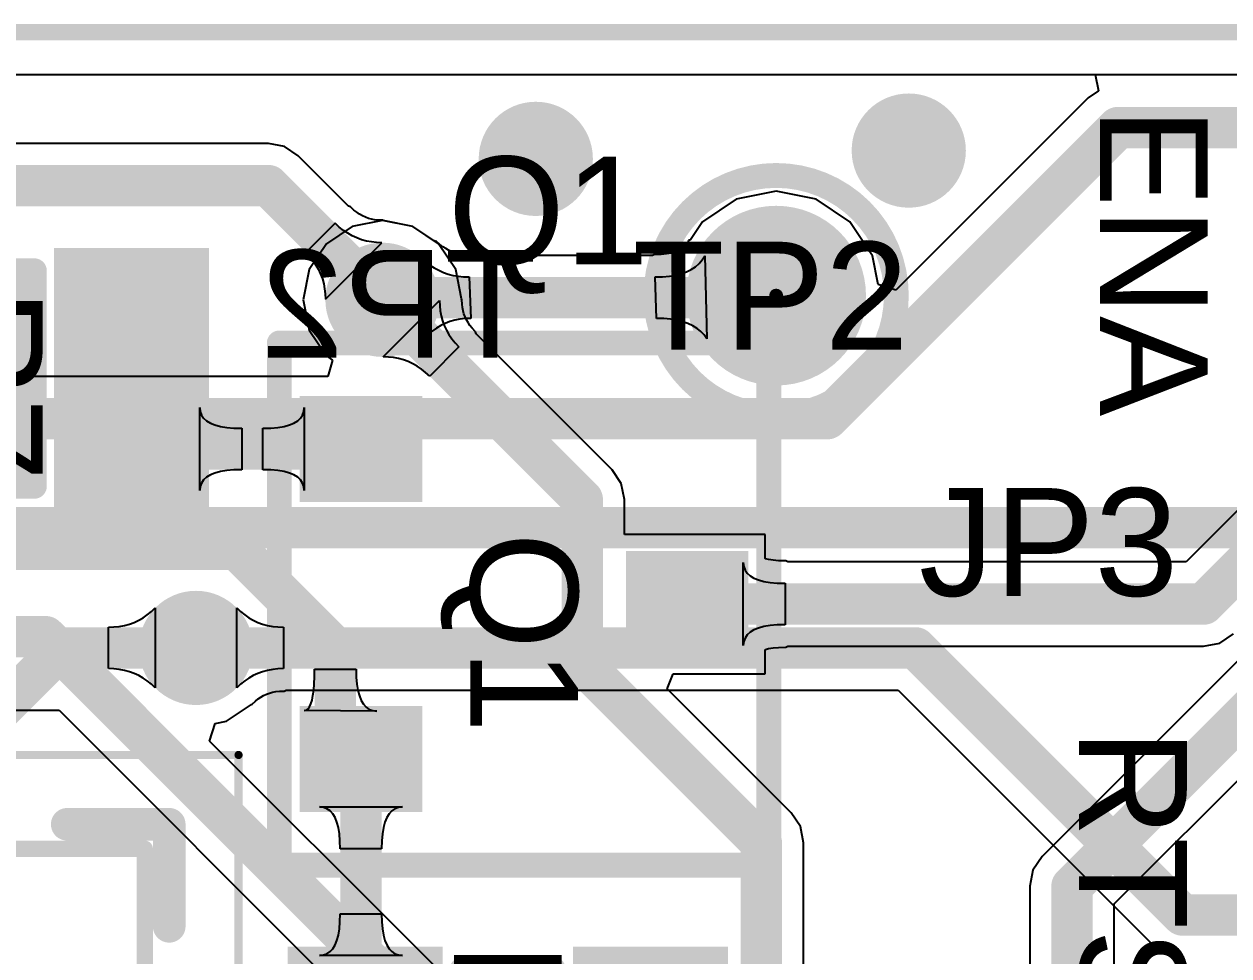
# Model space of a CAD drawing. Header units: inches. Extents: x 1.04 to 3.32, y 2.74 to 3.44.
# Drawn here: x 2.1435 to 2.4343, y 3.1907 to 3.4155 of the extents above; entities that cross this region are included whole.
import ezdxf

# ---------------------------------------------------------------- set-up
doc = ezdxf.new("R2010")
doc.units = ezdxf.units.IN
doc.header["$MEASUREMENT"] = 0
for name, color, linetype in [('Board', 56, 'Continuous'), ('Bottom 3D Body', 76, 'Continuous'), ('Bottom Courtyard', 56, 'Continuous'), ('Bottom Layer', 5, 'Continuous'), ('Bottom Overlay', 54, 'Continuous'), ('Bottom Paste', 16, 'Continuous'), ('Bottom Solder', 6, 'Continuous'), ('Mechanical 12', 56, 'Continuous'), ('Mechanical 16', 56, 'Continuous'), ('Top Layer', 1, 'Continuous'), ('Top Overlay', 2, 'Continuous'), ('Top Paste', 8, 'Continuous'), ('Top Solder', 216, 'Continuous'), ('Via Holes', 16, 'Continuous')]:
    doc.layers.add(name, color=color, linetype=linetype)
doc.styles.add('Arial', font='', dxfattribs={"height": 0.2})
doc.styles.get('Arial').set_extended_font_data('Arial')

# ---------------------------------------------------------------- blocks, each defined once
blk = doc.blocks.new('TP_B_21')
at = {"layer": 'Bottom Layer'}
h = blk.add_hatch(color=5, dxfattribs=at)
edge = h.paths.add_edge_path()
edge.add_arc((0, 0), 0.01969, 0, 360)
at = {"layer": 'Bottom Paste'}
h = blk.add_hatch(color=16, dxfattribs=at)
edge = h.paths.add_edge_path()
edge.add_arc((0, 0), 0.00169, 0, 360)
at = {"layer": 'Bottom Solder'}
h = blk.add_hatch(color=6, dxfattribs=at)
edge = h.paths.add_edge_path()
edge.add_arc((0, 0), 0.02168, 0, 360)
at = {"layer": 'Bottom Overlay'}
for points in [[(0.029, 0, 0.006, 0.006, 1), (-0.029, 0, 0.006, 0.006, 1)], [(-0.0305, 0, 0.003, 0.003, 1), (-0.0275, 0, 0.003, 0.003, 1)], [(0.0275, 0, 0.003, 0.003, 1), (0.0305, 0, 0.003, 0.003, 1)]]:
    blk.add_lwpolyline(points, format="xyseb", close=True, dxfattribs=at)
at = {"layer": 'Mechanical 12', "style": 'Arial'}
blk.add_text('TP2', height=0.026, rotation=180, dxfattribs=at).set_placement((0.03466, 0.013))
blk = doc.blocks.new('JMP_3_PTH_180_22')
at = {"layer": 'Top Overlay', "style": 'Arial'}
for s, p in [('ENA', (-0.15, -0.095)), ('RTS/485', (0, -0.1))]:
    blk.add_text(s, height=0.026, dxfattribs=at).set_placement(p)
blk = doc.blocks.new('QFN50P500X500X80_HS_29N_CP2102N_32')
at = {"layer": 'Bottom 3D Body'}
for points in [[(-0.12106, 0.12106, 0.00197, 0.00197, 0), (0.12106, 0.12106, 0.00197, 0.00197, 0)], [(0.12106, -0.12106, 0.00197, 0.00197, 0), (0.12106, 0.12106, 0.00197, 0.00197, 0)]]:
    blk.add_lwpolyline(points, format="xyseb", dxfattribs=at)
blk.add_lwpolyline([(0.12057, 0.12106, 0.000984, 0.000984, 1), (0.12156, 0.12106, 0.000984, 0.000984, 1)], format="xyseb", close=True, dxfattribs=at)
blk.add_lwpolyline([(0.12057, 0.12106, 0.000984, 0.000984, 1), (0.12156, 0.12106, 0.000984, 0.000984, 1)], format="xyseb", close=True, dxfattribs=at)
at = {"layer": 'Bottom Courtyard'}
for points in [[(-0.09843, 0.09843, 0.00394, 0.00394, 0), (0.09843, 0.09843, 0.00394, 0.00394, 0)], [(0.09843, -0.09843, 0.00394, 0.00394, 0), (0.09843, 0.09843, 0.00394, 0.00394, 0)]]:
    blk.add_lwpolyline(points, format="xyseb", dxfattribs=at)
blk.add_lwpolyline([(0.09744, 0.09843, 0.00197, 0.00197, 1), (0.09941, 0.09843, 0.00197, 0.00197, 1)], format="xyseb", close=True, dxfattribs=at)
blk.add_lwpolyline([(0.09744, 0.09843, 0.00197, 0.00197, 1), (0.09941, 0.09843, 0.00197, 0.00197, 1)], format="xyseb", close=True, dxfattribs=at)
at = {"layer": 'Top Overlay'}
for points in [[(0.07972, 0.10433, 0.00787, 0.00787, 0), (0.10433, 0.10433, 0.00787, 0.00787, 0)], [(0.10433, 0.07972, 0.00787, 0.00787, 0), (0.10433, 0.10433, 0.00787, 0.00787, 0)]]:
    blk.add_lwpolyline(points, format="xyseb", dxfattribs=at)
for points in [[(0.07776, 0.10433, 0.00394, 0.00394, 1), (0.08169, 0.10433, 0.00394, 0.00394, 1)], [(0.10236, 0.10433, 0.00394, 0.00394, 1), (0.1063, 0.10433, 0.00394, 0.00394, 1)], [(0.10236, 0.10433, 0.00394, 0.00394, 1), (0.1063, 0.10433, 0.00394, 0.00394, 1)], [(0.10236, 0.07972, 0.00394, 0.00394, 1), (0.1063, 0.07972, 0.00394, 0.00394, 1)]]:
    blk.add_lwpolyline(points, format="xyseb", close=True, dxfattribs=at)
blk = doc.blocks.new('R0805_34')
at = {"layer": 'Top Layer'}
for points in [[(0.02953, 0.05118), (0.02953, 0.01772), (-0.02953, 0.01772), (-0.02953, 0.05118)], [(0.02953, -0.01772), (0.02953, -0.05118), (-0.02953, -0.05118), (-0.02953, -0.01772)]]:
    blk.add_hatch(color=1, dxfattribs=at).paths.add_polyline_path(points)
at = {"layer": 'Top Overlay'}
blk.add_hatch(color=2, dxfattribs=at).paths.add_polyline_path([(-0.026, -0.00902), (0.026, -0.00902), (0.026, 0.00998), (-0.026, 0.00998)])
at = {"layer": 'Top Paste'}
for points in [[(0.02953, 0.05118), (0.02953, 0.01772), (-0.02953, 0.01772), (-0.02953, 0.05118)], [(0.02953, -0.01772), (0.02953, -0.05118), (-0.02953, -0.05118), (-0.02953, -0.01772)]]:
    blk.add_hatch(color=8, dxfattribs=at).paths.add_polyline_path(points)
at = {"layer": 'Top Solder'}
for points in [[(0.0315, 0.05315), (0.0315, 0.01575), (-0.0315, 0.01575), (-0.0315, 0.05315)], [(0.0315, -0.01575), (0.0315, -0.05315), (-0.0315, -0.05315), (-0.0315, -0.01575)]]:
    blk.add_hatch(color=216, dxfattribs=at).paths.add_polyline_path(points)
at = {"layer": 'Top Overlay'}
for points in [[(-0.026, 0.011, 0.006, 0.006, 0), (0.026, 0.011, 0.006, 0.006, 0)], [(-0.026, -0.011, 0.006, 0.006, 0), (-0.026, 0.011, 0.006, 0.006, 0)], [(0.026, -0.011, 0.006, 0.006, 0), (0.026, 0.011, 0.006, 0.006, 0)], [(-0.026, -0.011, 0.006, 0.006, 0), (0.026, -0.011, 0.006, 0.006, 0)]]:
    blk.add_lwpolyline(points, format="xyseb", dxfattribs=at)
for points in [[(-0.0275, 0.011, 0.003, 0.003, 1), (-0.0245, 0.011, 0.003, 0.003, 1)], [(-0.0275, 0.011, 0.003, 0.003, 1), (-0.0245, 0.011, 0.003, 0.003, 1)], [(0.0245, 0.011, 0.003, 0.003, 1), (0.0275, 0.011, 0.003, 0.003, 1)], [(0.0245, 0.011, 0.003, 0.003, 1), (0.0275, 0.011, 0.003, 0.003, 1)], [(-0.0275, -0.011, 0.003, 0.003, 1), (-0.0245, -0.011, 0.003, 0.003, 1)], [(-0.0275, -0.011, 0.003, 0.003, 1), (-0.0245, -0.011, 0.003, 0.003, 1)], [(0.0245, -0.011, 0.003, 0.003, 1), (0.0275, -0.011, 0.003, 0.003, 1)], [(0.0245, -0.011, 0.003, 0.003, 1), (0.0275, -0.011, 0.003, 0.003, 1)]]:
    blk.add_lwpolyline(points, format="xyseb", close=True, dxfattribs=at)
at = {"layer": 'Mechanical 12', "style": 'Arial'}
blk.add_text('R10', height=0.026, dxfattribs=at).set_placement((-0.03249, -0.013))
blk = doc.blocks.new('R0805_35')
at = {"layer": 'Top Layer'}
for points in [[(0.02953, 0.05118), (0.02953, 0.01772), (-0.02953, 0.01772), (-0.02953, 0.05118)], [(0.02953, -0.01772), (0.02953, -0.05118), (-0.02953, -0.05118), (-0.02953, -0.01772)]]:
    blk.add_hatch(color=1, dxfattribs=at).paths.add_polyline_path(points)
at = {"layer": 'Top Overlay'}
blk.add_hatch(color=2, dxfattribs=at).paths.add_polyline_path([(-0.02601, -0.009), (0.02599, -0.009), (0.02599, 0.01), (-0.02601, 0.01)])
at = {"layer": 'Top Paste'}
for points in [[(0.02953, 0.05118), (0.02953, 0.01772), (-0.02953, 0.01772), (-0.02953, 0.05118)], [(0.02953, -0.01772), (0.02953, -0.05118), (-0.02953, -0.05118), (-0.02953, -0.01772)]]:
    blk.add_hatch(color=8, dxfattribs=at).paths.add_polyline_path(points)
at = {"layer": 'Top Solder'}
for points in [[(0.0315, 0.05315), (0.0315, 0.01575), (-0.0315, 0.01575), (-0.0315, 0.05315)], [(0.0315, -0.01575), (0.0315, -0.05315), (-0.0315, -0.05315), (-0.0315, -0.01575)]]:
    blk.add_hatch(color=216, dxfattribs=at).paths.add_polyline_path(points)
at = {"layer": 'Top Overlay'}
for points in [[(-0.026, 0.011, 0.006, 0.006, 0), (0.026, 0.011, 0.006, 0.006, 0)], [(-0.026, -0.011, 0.006, 0.006, 0), (-0.026, 0.011, 0.006, 0.006, 0)], [(0.026, -0.011, 0.006, 0.006, 0), (0.026, 0.011, 0.006, 0.006, 0)], [(-0.026, -0.011, 0.006, 0.006, 0), (0.026, -0.011, 0.006, 0.006, 0)]]:
    blk.add_lwpolyline(points, format="xyseb", dxfattribs=at)
for points in [[(-0.0275, 0.011, 0.003, 0.003, 1), (-0.0245, 0.011, 0.003, 0.003, 1)], [(-0.0275, 0.011, 0.003, 0.003, 1), (-0.0245, 0.011, 0.003, 0.003, 1)], [(0.0245, 0.011, 0.003, 0.003, 1), (0.0275, 0.011, 0.003, 0.003, 1)], [(0.0245, 0.011, 0.003, 0.003, 1), (0.0275, 0.011, 0.003, 0.003, 1)], [(-0.0275, -0.011, 0.003, 0.003, 1), (-0.0245, -0.011, 0.003, 0.003, 1)], [(-0.0275, -0.011, 0.003, 0.003, 1), (-0.0245, -0.011, 0.003, 0.003, 1)], [(0.0245, -0.011, 0.003, 0.003, 1), (0.0275, -0.011, 0.003, 0.003, 1)], [(0.0245, -0.011, 0.003, 0.003, 1), (0.0275, -0.011, 0.003, 0.003, 1)]]:
    blk.add_lwpolyline(points, format="xyseb", close=True, dxfattribs=at)
at = {"layer": 'Mechanical 12', "style": 'Arial'}
blk.add_text('R7', height=0.026, dxfattribs=at).set_placement((-0.02166, -0.013))
blk = doc.blocks.new('SOT_23_41')
at = {"layer": 'Top Layer'}
for points in [[(-0.01181, 0.05315), (0.01181, 0.05315), (0.01181, 0.02559), (-0.01181, 0.02559)], [(-0.04921, -0.02559), (-0.02559, -0.02559), (-0.02559, -0.05315), (-0.04921, -0.05315)], [(0.02559, -0.02559), (0.04921, -0.02559), (0.04921, -0.05315), (0.02559, -0.05315)]]:
    blk.add_hatch(color=1, dxfattribs=at).paths.add_polyline_path(points)
at = {"layer": 'Top Paste'}
for points in [[(-0.01181, 0.05315), (0.01181, 0.05315), (0.01181, 0.02559), (-0.01181, 0.02559)], [(-0.04921, -0.02559), (-0.02559, -0.02559), (-0.02559, -0.05315), (-0.04921, -0.05315)], [(0.02559, -0.02559), (0.04921, -0.02559), (0.04921, -0.05315), (0.02559, -0.05315)]]:
    blk.add_hatch(color=8, dxfattribs=at).paths.add_polyline_path(points)
at = {"layer": 'Top Solder'}
for points in [[(-0.01281, 0.05415), (0.01281, 0.05415), (0.01281, 0.02459), (-0.01281, 0.02459)], [(-0.05021, -0.02459), (-0.02459, -0.02459), (-0.02459, -0.05415), (-0.05021, -0.05415)], [(0.02459, -0.02459), (0.05021, -0.02459), (0.05021, -0.05415), (0.02459, -0.05415)]]:
    blk.add_hatch(color=216, dxfattribs=at).paths.add_polyline_path(points)
at = {"layer": 'Bottom 3D Body'}
for points in [[(-0.06299, -0.05906, 0.00394, 0.00394, 0), (-0.06299, 0.05906, 0.00394, 0.00394, 0)], [(0.06299, 0.05906, 0.00394, 0.00394, 0), (-0.06299, 0.05906, 0.00394, 0.00394, 0)], [(0.06299, -0.05906, 0.00394, 0.00394, 0), (0.06299, 0.05906, 0.00394, 0.00394, 0)], [(0.06299, -0.05906, 0.00394, 0.00394, 0), (-0.06299, -0.05906, 0.00394, 0.00394, 0)]]:
    blk.add_lwpolyline(points, format="xyseb", dxfattribs=at)
for points in [[(-0.06398, 0.05906, 0.00197, 0.00197, 1), (-0.06201, 0.05906, 0.00197, 0.00197, 1)], [(-0.06398, 0.05906, 0.00197, 0.00197, 1), (-0.06201, 0.05906, 0.00197, 0.00197, 1)], [(0.06201, 0.05906, 0.00197, 0.00197, 1), (0.06398, 0.05906, 0.00197, 0.00197, 1)], [(0.06201, 0.05906, 0.00197, 0.00197, 1), (0.06398, 0.05906, 0.00197, 0.00197, 1)], [(-0.06398, -0.05906, 0.00197, 0.00197, 1), (-0.06201, -0.05906, 0.00197, 0.00197, 1)], [(-0.06398, -0.05906, 0.00197, 0.00197, 1), (-0.06201, -0.05906, 0.00197, 0.00197, 1)], [(0.06201, -0.05906, 0.00197, 0.00197, 1), (0.06398, -0.05906, 0.00197, 0.00197, 1)], [(0.06201, -0.05906, 0.00197, 0.00197, 1), (0.06398, -0.05906, 0.00197, 0.00197, 1)]]:
    blk.add_lwpolyline(points, format="xyseb", close=True, dxfattribs=at)
at = {"layer": 'Mechanical 16'}
for points in [[(-0.06299, -0.059, 0.00394, 0.00394, 0), (-0.06299, 0.059, 0.00394, 0.00394, 0)], [(0.06299, 0.059, 0.00394, 0.00394, 0), (-0.06299, 0.059, 0.00394, 0.00394, 0)], [(0.06299, -0.059, 0.00394, 0.00394, 0), (0.06299, 0.059, 0.00394, 0.00394, 0)], [(0.06299, -0.059, 0.00394, 0.00394, 0), (-0.06299, -0.059, 0.00394, 0.00394, 0)]]:
    blk.add_lwpolyline(points, format="xyseb", dxfattribs=at)
for points in [[(-0.06398, 0.059, 0.00197, 0.00197, 1), (-0.06201, 0.059, 0.00197, 0.00197, 1)], [(-0.06398, 0.059, 0.00197, 0.00197, 1), (-0.06201, 0.059, 0.00197, 0.00197, 1)], [(0.06201, 0.059, 0.00197, 0.00197, 1), (0.06398, 0.059, 0.00197, 0.00197, 1)], [(0.06201, 0.059, 0.00197, 0.00197, 1), (0.06398, 0.059, 0.00197, 0.00197, 1)], [(-0.06398, -0.059, 0.00197, 0.00197, 1), (-0.06201, -0.059, 0.00197, 0.00197, 1)], [(-0.06398, -0.059, 0.00197, 0.00197, 1), (-0.06201, -0.059, 0.00197, 0.00197, 1)], [(0.06201, -0.059, 0.00197, 0.00197, 1), (0.06398, -0.059, 0.00197, 0.00197, 1)], [(0.06201, -0.059, 0.00197, 0.00197, 1), (0.06398, -0.059, 0.00197, 0.00197, 1)]]:
    blk.add_lwpolyline(points, format="xyseb", close=True, dxfattribs=at)
at = {"layer": 'Top Overlay'}
for points in [[(-0.06299, -0.05906, 0.006, 0.006, 0), (-0.06299, 0.05906, 0.006, 0.006, 0)], [(0.06299, 0.05906, 0.006, 0.006, 0), (-0.06299, 0.05906, 0.006, 0.006, 0)], [(0.06299, -0.05906, 0.006, 0.006, 0), (0.06299, 0.05906, 0.006, 0.006, 0)], [(-0.06299, -0.05906, 0.006, 0.006, 0), (0.06299, -0.05906, 0.006, 0.006, 0)]]:
    blk.add_lwpolyline(points, format="xyseb", dxfattribs=at)
for points in [[(-0.06449, 0.05906, 0.003, 0.003, 1), (-0.06149, 0.05906, 0.003, 0.003, 1)], [(-0.06449, 0.05906, 0.003, 0.003, 1), (-0.06149, 0.05906, 0.003, 0.003, 1)], [(0.06149, 0.05906, 0.003, 0.003, 1), (0.06449, 0.05906, 0.003, 0.003, 1)], [(0.06149, 0.05906, 0.003, 0.003, 1), (0.06449, 0.05906, 0.003, 0.003, 1)], [(-0.06449, -0.05906, 0.003, 0.003, 1), (-0.06149, -0.05906, 0.003, 0.003, 1)], [(-0.06449, -0.05906, 0.003, 0.003, 1), (-0.06149, -0.05906, 0.003, 0.003, 1)], [(0.06149, -0.05906, 0.003, 0.003, 1), (0.06449, -0.05906, 0.003, 0.003, 1)], [(0.06149, -0.05906, 0.003, 0.003, 1), (0.06449, -0.05906, 0.003, 0.003, 1)]]:
    blk.add_lwpolyline(points, format="xyseb", close=True, dxfattribs=at)
at = {"layer": 'Mechanical 12', "style": 'Arial'}
blk.add_text('Q1', height=0.026, dxfattribs=at).set_placement((-0.01733, -0.013))

msp = doc.modelspace()

# ---------------------------------------------------------------- hatches: boundary and pattern name
at = {"layer": 'Bottom Layer'}
h = msp.add_hatch(color=5, dxfattribs=at)
edge = h.paths.add_edge_path()
edge.add_arc((2.357, 3.385), 0.01378, 0, 360)
h = msp.add_hatch(color=5, dxfattribs=at)
edge = h.paths.add_edge_path()
edge.add_arc((2.267, 3.383), 0.01378, 0, 360)
h = msp.add_hatch(color=5, dxfattribs=at)
edge = h.paths.add_edge_path()
edge.add_arc((2.23, 3.349), 0.01378, 0, 360)
h = msp.add_hatch(color=5, dxfattribs=at)
edge = h.paths.add_edge_path()
edge.add_arc((2.185, 3.265), 0.01378, 0, 360)
at = {"layer": 'Top Layer'}
h = msp.add_hatch(color=1, dxfattribs=at)
edge = h.paths.add_edge_path()
edge.add_arc((2.357, 3.385), 0.01378, 0, 360)
h = msp.add_hatch(color=1, dxfattribs=at)
edge = h.paths.add_edge_path()
edge.add_arc((2.267, 3.383), 0.01378, 0, 360)
h = msp.add_hatch(color=1, dxfattribs=at)
edge = h.paths.add_edge_path()
edge.add_arc((2.23, 3.349), 0.01378, 0, 360)
h = msp.add_hatch(color=1, dxfattribs=at)
edge = h.paths.add_edge_path()
edge.add_arc((2.185, 3.265), 0.01378, 0, 360)
at = {"layer": 'Via Holes'}
h = msp.add_hatch(color=7, dxfattribs=at)
edge = h.paths.add_edge_path()
edge.add_arc((2.357, 3.385), 0.00787, 0, 360)
h = msp.add_hatch(color=7, dxfattribs=at)
edge = h.paths.add_edge_path()
edge.add_arc((2.267, 3.383), 0.00787, 0, 360)
h = msp.add_hatch(color=7, dxfattribs=at)
edge = h.paths.add_edge_path()
edge.add_arc((2.23, 3.349), 0.00787, 0, 360)
h = msp.add_hatch(color=7, dxfattribs=at)
edge = h.paths.add_edge_path()
edge.add_arc((2.185, 3.265), 0.00787, 0, 360)

# ---------------------------------------------------------------- linework, layer by layer
at = {"layer": 'Board'}
msp.add_lwpolyline([(1.08425, 3.41355, 0.00394, 0.00394, 0), (3.29411, 3.41355, 0.00394, 0.00394, 0)], format="xyseb", dxfattribs=at)
at = {"layer": 'Bottom Layer'}
for p, q in [((1.09445, 3.40336), (2.402, 3.40336)), ((2.402, 3.40336), (2.4028, 3.39942)), ((2.4028, 3.39942), (2.40032, 3.39776)), ((2.40032, 3.39776), (2.35391, 3.35135)), ((2.31537, 3.37325), (2.3072, 3.3678)), ((2.325, 3.37517), (2.31537, 3.37325)), ((2.33463, 3.37325), (2.325, 3.37517)), ((2.3428, 3.3678), (2.33463, 3.37325)), ((2.23, 3.36815), (2.22267, 3.36669)), ((2.23733, 3.36669), (2.23, 3.36815)), ((2.3072, 3.3678), (2.30433, 3.3635)), ((2.34825, 3.35963), (2.3428, 3.3678)), ((2.22267, 3.36669), (2.21646, 3.36254)), ((2.24246, 3.36326), (2.23733, 3.36669)), ((2.21646, 3.36254), (2.21231, 3.35633)), ((2.24307, 3.36305), (2.24246, 3.36326)), ((2.24388, 3.36233), (2.24307, 3.36305)), ((2.24457, 3.36181), (2.24388, 3.36233)), ((2.24526, 3.36137), (2.24457, 3.36181)), ((2.24596, 3.36098), (2.24526, 3.36137)), ((2.24669, 3.36066), (2.24596, 3.36098)), ((2.30184, 3.36103), (2.30127, 3.36075)), ((2.30227, 3.36131), (2.30184, 3.36103)), ((2.30259, 3.36159), (2.30227, 3.36131)), ((2.30284, 3.36188), (2.30259, 3.36159)), ((2.30326, 3.36252), (2.30284, 3.36188)), ((2.30369, 3.36281), (2.30326, 3.36252)), ((2.30387, 3.36329), (2.30369, 3.36281)), ((2.30433, 3.3635), (2.30387, 3.36329)), ((2.24018, 3.33972), (2.23948, 3.359)), ((2.23948, 3.359), (2.24045, 3.35814)), ((2.24045, 3.35814), (2.24146, 3.35738)), ((2.24745, 3.3604), (2.24669, 3.36066)), ((2.24824, 3.36019), (2.24745, 3.3604)), ((2.24908, 3.36004), (2.24824, 3.36019)), ((2.24996, 3.35995), (2.24908, 3.36004)), ((2.25109, 3.35991), (2.24996, 3.35995)), ((2.25156, 3.3597), (2.25109, 3.35991)), ((2.2952, 3.3597), (2.25156, 3.3597)), ((2.29568, 3.35991), (2.2952, 3.3597)), ((2.29727, 3.35996), (2.29568, 3.35991)), ((2.29854, 3.36007), (2.29727, 3.35996)), ((2.29963, 3.36026), (2.29854, 3.36007)), ((2.30054, 3.36049), (2.29963, 3.36026)), ((2.30127, 3.36075), (2.30054, 3.36049)), ((2.30642, 3.35774), (2.30717, 3.3586)), ((2.30717, 3.3586), (2.3078, 3.35957)), ((2.3078, 3.35957), (2.3083, 3.33957)), ((2.34964, 3.35265), (2.34825, 3.35963)), ((2.21231, 3.35633), (2.21085, 3.349)), ((2.24146, 3.35738), (2.2425, 3.3567)), ((2.2425, 3.3567), (2.24359, 3.35612)), ((2.24359, 3.35612), (2.24471, 3.35562)), ((2.24471, 3.35562), (2.24587, 3.35522)), ((2.24587, 3.35522), (2.24707, 3.3549)), ((2.30075, 3.35496), (2.30214, 3.35531)), ((2.30214, 3.35531), (2.3034, 3.35577)), ((2.3034, 3.35577), (2.30453, 3.35632)), ((2.30453, 3.35632), (2.30554, 3.35698)), ((2.30554, 3.35698), (2.30642, 3.35774)), ((2.24707, 3.3549), (2.24831, 3.35468)), ((2.24831, 3.35468), (2.24959, 3.35454)), ((2.24959, 3.35454), (2.2509, 3.3545)), ((2.2509, 3.3545), (2.25129, 3.3445)), ((2.29584, 3.3545), (2.2976, 3.35455)), ((2.2961, 3.3445), (2.29584, 3.3545)), ((2.2976, 3.35455), (2.29924, 3.3547)), ((2.29924, 3.3547), (2.30075, 3.35496)), ((2.35391, 3.35135), (2.34964, 3.35265)), ((2.21085, 3.349), (2.21231, 3.34167)), ((2.24628, 3.34373), (2.24514, 3.3433)), ((2.24746, 3.34407), (2.24628, 3.34373)), ((2.24869, 3.34431), (2.24746, 3.34407)), ((2.24997, 3.34445), (2.24869, 3.34431)), ((2.25129, 3.3445), (2.24997, 3.34445)), ((2.29786, 3.34445), (2.2961, 3.3445)), ((2.29951, 3.3443), (2.29786, 3.34445)), ((2.30103, 3.34406), (2.29951, 3.3443)), ((2.30243, 3.34371), (2.30103, 3.34406)), ((2.30371, 3.34327), (2.30243, 3.34371)), ((2.21231, 3.34167), (2.21646, 3.33546)), ((2.24108, 3.34063), (2.24018, 3.33972)), ((2.24202, 3.34144), (2.24108, 3.34063)), ((2.24301, 3.34216), (2.24202, 3.34144)), ((2.24405, 3.34278), (2.24301, 3.34216)), ((2.24514, 3.3433), (2.24405, 3.34278)), ((2.30487, 3.34273), (2.30371, 3.34327)), ((2.30591, 3.34209), (2.30487, 3.34273)), ((2.30683, 3.34135), (2.30591, 3.34209)), ((2.30763, 3.34051), (2.30683, 3.34135)), ((2.3083, 3.33957), (2.30763, 3.34051)), ((2.21646, 3.33546), (2.21798, 3.33445)), ((2.21798, 3.33445), (2.21678, 3.33051)), ((2.21678, 3.33051), (2.07639, 3.33051)), ((2.19484, 3.25535), (2.19484, 3.27465)), ((2.19484, 3.27465), (2.19577, 3.27376)), ((2.19577, 3.27376), (2.19675, 3.27297)), ((2.19675, 3.27297), (2.19777, 3.27228)), ((2.19777, 3.27228), (2.19883, 3.27167)), ((2.19883, 3.27167), (2.19993, 3.27116)), ((2.19993, 3.27116), (2.20108, 3.27074)), ((2.20108, 3.27074), (2.20227, 3.27042)), ((2.20227, 3.27042), (2.20351, 3.27019)), ((2.20351, 3.27019), (2.20479, 3.27005)), ((2.20479, 3.27005), (2.20611, 3.27)), ((2.20611, 3.27), (2.20611, 3.26)), ((2.20108, 3.25926), (2.19993, 3.25884)), ((2.20227, 3.25958), (2.20108, 3.25926)), ((2.20351, 3.25981), (2.20227, 3.25958)), ((2.20479, 3.25995), (2.20351, 3.25981)), ((2.20611, 3.26), (2.20479, 3.25995)), ((2.19577, 3.25624), (2.19484, 3.25535)), ((2.19675, 3.25703), (2.19577, 3.25624)), ((2.19777, 3.25772), (2.19675, 3.25703)), ((2.19883, 3.25833), (2.19777, 3.25772)), ((2.19993, 3.25884), (2.19883, 3.25833)), ((2.20064, 3.25313), (2.20131, 3.25351)), ((2.20131, 3.25351), (2.202, 3.25383)), ((2.202, 3.25383), (2.20272, 3.25409)), ((2.20272, 3.25409), (2.20349, 3.2543)), ((2.20349, 3.2543), (2.2043, 3.25446)), ((2.2043, 3.25446), (2.20517, 3.25455)), ((2.20517, 3.25455), (2.2063, 3.25459)), ((2.2063, 3.25459), (2.20677, 3.2548)), ((2.20677, 3.2548), (2.35441, 3.2548)), ((2.35441, 3.2548), (2.41587, 3.19334)), ((2.19233, 3.24731), (2.19838, 3.25136)), ((2.19838, 3.25136), (2.19856, 3.25142)), ((2.19856, 3.25142), (2.19934, 3.25216)), ((2.19934, 3.25216), (2.19998, 3.25268)), ((2.19998, 3.25268), (2.20064, 3.25313)), ((2.11199, 3.25), (2.15195, 3.25)), ((2.15195, 3.25), (2.22361, 3.17834)), ((2.1883, 3.24249), (2.18959, 3.24677)), ((2.18959, 3.24677), (2.19233, 3.24731)), ((2.23803, 3.19276), (2.1883, 3.24249)), ((2.33459, 3.0962), (2.23803, 3.19276)), ((2.41587, 3.19334), (2.41918, 3.19113)), ((2.41918, 3.19113), (2.42308, 3.19036))]:
    msp.add_line(p, q, dxfattribs=at)
for points in [[(2.3373, 3.32031, 0.01, 0.01, 0), (2.40753, 3.39055, 0.01, 0.01, 0)], [(2.40753, 3.39055, 0.01, 0.01, 0), (2.68829, 3.39055, 0.01, 0.01, 0)], [(2.23, 3.349, 0.01, 0.01, 0), (2.2305, 3.3495, 0.01, 0.01, 0)], [(2.2305, 3.3495, 0.01, 0.01, 0), (2.3245, 3.3495, 0.01, 0.01, 0)], [(2.3245, 3.3495, 0.01, 0.01, 0), (2.325, 3.35, 0.01, 0.01, 0)], [(2.07639, 3.32031, 0.01, 0.01, 0), (2.3373, 3.32031, 0.01, 0.01, 0)], [(2.09838, 3.29404, 0.01, 0.01, 0), (2.51326, 3.29404, 0.01, 0.01, 0)], [(2.10568, 3.26771, 0.01, 0.01, 0), (2.14866, 3.26771, 0.01, 0.01, 0)], [(2.14866, 3.26771, 0.01, 0.01, 0), (2.16122, 3.25515, 0.01, 0.01, 0)], [(2.185, 3.265, 0.01, 0.01, 0), (2.35863, 3.265, 0.01, 0.01, 0)], [(2.35863, 3.265, 0.01, 0.01, 0), (2.42308, 3.20055, 0.01, 0.01, 0)], [(2.16122, 3.25515, 0.01, 0.01, 0), (2.23082, 3.18555, 0.01, 0.01, 0)], [(2.42308, 3.20055, 0.01, 0.01, 0), (2.56311, 3.20055, 0.01, 0.01, 0)]]:
    msp.add_lwpolyline(points, format="xyseb", dxfattribs=at)
for points in [[(2.40503, 3.39055, 0.005, 0.005, 1), (2.41003, 3.39055, 0.005, 0.005, 1)], [(2.40503, 3.39055, 0.005, 0.005, 1), (2.41003, 3.39055, 0.005, 0.005, 1)], [(2.2275, 3.349, 0.005, 0.005, 1), (2.2325, 3.349, 0.005, 0.005, 1)], [(2.228, 3.3495, 0.005, 0.005, 1), (2.233, 3.3495, 0.005, 0.005, 1)], [(2.228, 3.3495, 0.005, 0.005, 1), (2.233, 3.3495, 0.005, 0.005, 1)], [(2.322, 3.3495, 0.005, 0.005, 1), (2.327, 3.3495, 0.005, 0.005, 1)], [(2.322, 3.3495, 0.005, 0.005, 1), (2.327, 3.3495, 0.005, 0.005, 1)], [(2.3225, 3.35, 0.005, 0.005, 1), (2.3275, 3.35, 0.005, 0.005, 1)], [(2.3348, 3.32031, 0.005, 0.005, 1), (2.3398, 3.32031, 0.005, 0.005, 1)], [(2.3348, 3.32031, 0.005, 0.005, 1), (2.3398, 3.32031, 0.005, 0.005, 1)], [(2.14616, 3.26771, 0.005, 0.005, 1), (2.15116, 3.26771, 0.005, 0.005, 1)], [(2.14616, 3.26771, 0.005, 0.005, 1), (2.15116, 3.26771, 0.005, 0.005, 1)], [(2.1825, 3.265, 0.005, 0.005, 1), (2.1875, 3.265, 0.005, 0.005, 1)], [(2.35613, 3.265, 0.005, 0.005, 1), (2.36113, 3.265, 0.005, 0.005, 1)], [(2.35613, 3.265, 0.005, 0.005, 1), (2.36113, 3.265, 0.005, 0.005, 1)], [(2.15872, 3.25515, 0.005, 0.005, 1), (2.16372, 3.25515, 0.005, 0.005, 1)], [(2.15872, 3.25515, 0.005, 0.005, 1), (2.16372, 3.25515, 0.005, 0.005, 1)], [(2.42058, 3.20055, 0.005, 0.005, 1), (2.42558, 3.20055, 0.005, 0.005, 1)], [(2.42058, 3.20055, 0.005, 0.005, 1), (2.42558, 3.20055, 0.005, 0.005, 1)]]:
    msp.add_lwpolyline(points, format="xyseb", close=True, dxfattribs=at)
at = {"layer": 'Top Layer'}
for p, q in [((1.09445, 3.40336), (3.28391, 3.40336)), ((2.20246, 3.38673), (2.10654, 3.38673)), ((2.20636, 3.38596), (2.20246, 3.38673)), ((2.20967, 3.38375), (2.20636, 3.38596)), ((2.22182, 3.3716), (2.20967, 3.38375)), ((2.2223, 3.37142), (2.22182, 3.3716)), ((2.22312, 3.37065), (2.2223, 3.37142)), ((2.22381, 3.37011), (2.22312, 3.37065)), ((2.22449, 3.36964), (2.22381, 3.37011)), ((2.22518, 3.36924), (2.22449, 3.36964)), ((2.21861, 3.36746), (2.21154, 3.36039)), ((2.21861, 3.36746), (2.21154, 3.36039)), ((2.21861, 3.36746), (2.21154, 3.36039)), ((2.21861, 3.36746), (2.21154, 3.36039)), ((2.21958, 3.36656), (2.21861, 3.36746)), ((2.21958, 3.36656), (2.21861, 3.36746)), ((2.21958, 3.36656), (2.21861, 3.36746)), ((2.21958, 3.36656), (2.21861, 3.36746)), ((2.22588, 3.36892), (2.22518, 3.36924)), ((2.22659, 3.36865), (2.22588, 3.36892)), ((2.22734, 3.36845), (2.22659, 3.36865)), ((2.22811, 3.3683), (2.22734, 3.36845)), ((2.22894, 3.36822), (2.22811, 3.3683)), ((2.23001, 3.36819), (2.22894, 3.36822)), ((2.23019, 3.36811), (2.23001, 3.36819)), ((2.23733, 3.36669), (2.23019, 3.36811)), ((2.22058, 3.36575), (2.21958, 3.36656)), ((2.22058, 3.36575), (2.21958, 3.36656)), ((2.22058, 3.36575), (2.21958, 3.36656)), ((2.22058, 3.36575), (2.21958, 3.36656)), ((2.22162, 3.36505), (2.22058, 3.36575)), ((2.22162, 3.36505), (2.22058, 3.36575)), ((2.22162, 3.36505), (2.22058, 3.36575)), ((2.22162, 3.36505), (2.22058, 3.36575)), ((2.22269, 3.36443), (2.22162, 3.36505)), ((2.22269, 3.36443), (2.22162, 3.36505)), ((2.22269, 3.36443), (2.22162, 3.36505)), ((2.22269, 3.36443), (2.22162, 3.36505)), ((2.2238, 3.36392), (2.22269, 3.36443)), ((2.2238, 3.36392), (2.22269, 3.36443)), ((2.2238, 3.36392), (2.22269, 3.36443)), ((2.2238, 3.36392), (2.22269, 3.36443)), ((2.22494, 3.3635), (2.2238, 3.36392)), ((2.22494, 3.3635), (2.2238, 3.36392)), ((2.22494, 3.3635), (2.2238, 3.36392)), ((2.22494, 3.3635), (2.2238, 3.36392)), ((2.24354, 3.36254), (2.23733, 3.36669)), ((2.21622, 3.34914), (2.22986, 3.36278)), ((2.21622, 3.34914), (2.22986, 3.36278)), ((2.21622, 3.34914), (2.22986, 3.36278)), ((2.21622, 3.34914), (2.22986, 3.36278)), ((2.22612, 3.36317), (2.22494, 3.3635)), ((2.22612, 3.36317), (2.22494, 3.3635)), ((2.22612, 3.36317), (2.22494, 3.3635)), ((2.22612, 3.36317), (2.22494, 3.3635)), ((2.22733, 3.36295), (2.22612, 3.36317)), ((2.22733, 3.36295), (2.22612, 3.36317)), ((2.22733, 3.36295), (2.22612, 3.36317)), ((2.22733, 3.36295), (2.22612, 3.36317)), ((2.22858, 3.36281), (2.22733, 3.36295)), ((2.22858, 3.36281), (2.22733, 3.36295)), ((2.22858, 3.36281), (2.22733, 3.36295)), ((2.22858, 3.36281), (2.22733, 3.36295)), ((2.22986, 3.36278), (2.22858, 3.36281)), ((2.22986, 3.36278), (2.22858, 3.36281)), ((2.22986, 3.36278), (2.22858, 3.36281)), ((2.22986, 3.36278), (2.22858, 3.36281)), ((2.24769, 3.35633), (2.24354, 3.36254)), ((2.21154, 3.36039), (2.21244, 3.35942)), ((2.21154, 3.36039), (2.21244, 3.35942)), ((2.21154, 3.36039), (2.21244, 3.35942)), ((2.21154, 3.36039), (2.21244, 3.35942)), ((2.21244, 3.35942), (2.21325, 3.35842)), ((2.21244, 3.35942), (2.21325, 3.35842)), ((2.21244, 3.35942), (2.21325, 3.35842)), ((2.21244, 3.35942), (2.21325, 3.35842)), ((2.21325, 3.35842), (2.21395, 3.35738)), ((2.21325, 3.35842), (2.21395, 3.35738)), ((2.21325, 3.35842), (2.21395, 3.35738)), ((2.21325, 3.35842), (2.21395, 3.35738)), ((2.21395, 3.35738), (2.21457, 3.35631)), ((2.21395, 3.35738), (2.21457, 3.35631)), ((2.21395, 3.35738), (2.21457, 3.35631)), ((2.21395, 3.35738), (2.21457, 3.35631)), ((2.21457, 3.35631), (2.21508, 3.3552)), ((2.21457, 3.35631), (2.21508, 3.3552)), ((2.21457, 3.35631), (2.21508, 3.3552)), ((2.21457, 3.35631), (2.21508, 3.3552)), ((2.21508, 3.3552), (2.2155, 3.35406)), ((2.21508, 3.3552), (2.2155, 3.35406)), ((2.21508, 3.3552), (2.2155, 3.35406)), ((2.21508, 3.3552), (2.2155, 3.35406)), ((2.24911, 3.34919), (2.24769, 3.35633)), ((2.2155, 3.35406), (2.21583, 3.35288)), ((2.2155, 3.35406), (2.21583, 3.35288)), ((2.2155, 3.35406), (2.21583, 3.35288)), ((2.2155, 3.35406), (2.21583, 3.35288)), ((2.21583, 3.35288), (2.21605, 3.35167)), ((2.21583, 3.35288), (2.21605, 3.35167)), ((2.21583, 3.35288), (2.21605, 3.35167)), ((2.21583, 3.35288), (2.21605, 3.35167)), ((2.21605, 3.35167), (2.21619, 3.35042)), ((2.21605, 3.35167), (2.21619, 3.35042)), ((2.21605, 3.35167), (2.21619, 3.35042)), ((2.21605, 3.35167), (2.21619, 3.35042)), ((2.21619, 3.35042), (2.21622, 3.34914)), ((2.21619, 3.35042), (2.21622, 3.34914)), ((2.21619, 3.35042), (2.21622, 3.34914)), ((2.21619, 3.35042), (2.21622, 3.34914)), ((2.23014, 3.33522), (2.24378, 3.34886)), ((2.24378, 3.34886), (2.24381, 3.34758)), ((2.24381, 3.34758), (2.24395, 3.34633)), ((2.24919, 3.34901), (2.24911, 3.34919)), ((2.24922, 3.34794), (2.24919, 3.34901)), ((2.2493, 3.34711), (2.24922, 3.34794)), ((2.24945, 3.34634), (2.2493, 3.34711)), ((2.24395, 3.34633), (2.24417, 3.34512)), ((2.24417, 3.34512), (2.2445, 3.34394)), ((2.2445, 3.34394), (2.24492, 3.3428)), ((2.24965, 3.34559), (2.24945, 3.34634)), ((2.24992, 3.34488), (2.24965, 3.34559)), ((2.25024, 3.34418), (2.24992, 3.34488)), ((2.25064, 3.34349), (2.25024, 3.34418)), ((2.25111, 3.34281), (2.25064, 3.34349)), ((2.24492, 3.3428), (2.24543, 3.34169)), ((2.24543, 3.34169), (2.24605, 3.34062)), ((2.24605, 3.34062), (2.24675, 3.33958)), ((2.25165, 3.34212), (2.25111, 3.34281)), ((2.25242, 3.3413), (2.25165, 3.34212)), ((2.2526, 3.34082), (2.25242, 3.3413)), ((2.28542, 3.308), (2.2526, 3.34082)), ((2.24675, 3.33958), (2.24756, 3.33858)), ((2.24756, 3.33858), (2.24846, 3.33761)), ((2.23142, 3.33519), (2.23014, 3.33522)), ((2.23267, 3.33505), (2.23142, 3.33519)), ((2.23388, 3.33483), (2.23267, 3.33505)), ((2.23506, 3.3345), (2.23388, 3.33483)), ((2.24846, 3.33761), (2.24139, 3.33054)), ((2.2362, 3.33408), (2.23506, 3.3345)), ((2.23731, 3.33357), (2.2362, 3.33408)), ((2.23838, 3.33295), (2.23731, 3.33357)), ((2.23942, 3.33225), (2.23838, 3.33295)), ((2.24042, 3.33144), (2.23942, 3.33225)), ((2.24139, 3.33054), (2.24042, 3.33144)), ((2.18594, 3.30299), (2.18594, 3.32299)), ((2.18594, 3.32299), (2.18604, 3.32204)), ((2.18604, 3.32204), (2.18635, 3.32119)), ((2.18635, 3.32119), (2.18685, 3.32044)), ((2.18685, 3.32044), (2.18756, 3.31979)), ((2.20954, 3.31979), (2.21024, 3.32044)), ((2.21024, 3.32044), (2.21074, 3.32119)), ((2.21074, 3.32119), (2.21104, 3.32204)), ((2.21104, 3.32204), (2.21114, 3.32299)), ((2.21114, 3.32299), (2.21114, 3.30299)), ((2.18756, 3.31979), (2.18847, 3.31924)), ((2.18847, 3.31924), (2.18958, 3.31879)), ((2.18958, 3.31879), (2.1909, 3.31844)), ((2.1909, 3.31844), (2.19242, 3.31819)), ((2.19242, 3.31819), (2.19414, 3.31804)), ((2.19414, 3.31804), (2.19606, 3.31799)), ((2.19606, 3.31799), (2.19606, 3.30799)), ((2.20114, 3.31799), (2.20304, 3.31804)), ((2.20114, 3.30799), (2.20114, 3.31799)), ((2.20304, 3.31804), (2.20474, 3.31819)), ((2.20474, 3.31819), (2.20624, 3.31844)), ((2.20624, 3.31844), (2.20754, 3.31879)), ((2.20754, 3.31879), (2.20864, 3.31924)), ((2.20864, 3.31924), (2.20954, 3.31979)), ((2.45207, 3.31393), (2.42393, 3.28579)), ((2.18756, 3.30619), (2.18685, 3.30554)), ((2.18847, 3.30674), (2.18756, 3.30619)), ((2.18958, 3.30719), (2.18847, 3.30674)), ((2.1909, 3.30754), (2.18958, 3.30719)), ((2.19242, 3.30779), (2.1909, 3.30754)), ((2.19414, 3.30794), (2.19242, 3.30779)), ((2.19606, 3.30799), (2.19414, 3.30794)), ((2.20304, 3.30794), (2.20114, 3.30799)), ((2.20474, 3.30779), (2.20304, 3.30794)), ((2.20624, 3.30754), (2.20474, 3.30779)), ((2.20754, 3.30719), (2.20624, 3.30754)), ((2.20864, 3.30674), (2.20754, 3.30719)), ((2.20954, 3.30619), (2.20864, 3.30674)), ((2.21024, 3.30554), (2.20954, 3.30619)), ((2.28763, 3.30469), (2.28542, 3.308)), ((2.18604, 3.30394), (2.18594, 3.30299)), ((2.18635, 3.30479), (2.18604, 3.30394)), ((2.18685, 3.30554), (2.18635, 3.30479)), ((2.21074, 3.30479), (2.21024, 3.30554)), ((2.21104, 3.30394), (2.21074, 3.30479)), ((2.21114, 3.30299), (2.21104, 3.30394)), ((2.2884, 3.30079), (2.28763, 3.30469)), ((2.2884, 3.2924), (2.2884, 3.30079)), ((2.47226, 3.29776), (2.38919, 3.21469)), ((2.32232, 3.2924), (2.2884, 3.2924)), ((2.32232, 3.28658), (2.32232, 3.2924)), ((2.31708, 3.26559), (2.31708, 3.28559)), ((2.31708, 3.28559), (2.31718, 3.28464)), ((2.32244, 3.28653), (2.32232, 3.28658)), ((2.32318, 3.28634), (2.32244, 3.28653)), ((2.32424, 3.28616), (2.32318, 3.28634)), ((2.32558, 3.28605), (2.32424, 3.28616)), ((2.32734, 3.286), (2.32558, 3.28605)), ((2.32783, 3.28579), (2.32734, 3.286)), ((2.42393, 3.28579), (2.32783, 3.28579)), ((2.31718, 3.28464), (2.31749, 3.28379)), ((2.31749, 3.28379), (2.31799, 3.28304)), ((2.31799, 3.28304), (2.3187, 3.28239)), ((2.3187, 3.28239), (2.31961, 3.28184)), ((2.31961, 3.28184), (2.32073, 3.28139)), ((2.32073, 3.28139), (2.32204, 3.28104)), ((2.32204, 3.28104), (2.32356, 3.28079)), ((2.32356, 3.28079), (2.32528, 3.28064)), ((2.32528, 3.28064), (2.3272, 3.28059)), ((2.3272, 3.28059), (2.3272, 3.27059)), ((2.17325, 3.27297), (2.17423, 3.27376)), ((2.17423, 3.27376), (2.17516, 3.27465)), ((2.17516, 3.27465), (2.17516, 3.25535)), ((2.16892, 3.27074), (2.17007, 3.27116)), ((2.17007, 3.27116), (2.17117, 3.27167)), ((2.17117, 3.27167), (2.17223, 3.27228)), ((2.17223, 3.27228), (2.17325, 3.27297)), ((2.16389, 3.27), (2.16521, 3.27005)), ((2.16389, 3.26), (2.16389, 3.27)), ((2.16521, 3.27005), (2.16649, 3.27019)), ((2.16649, 3.27019), (2.16773, 3.27042)), ((2.16773, 3.27042), (2.16892, 3.27074)), ((2.31799, 3.26814), (2.31749, 3.26739)), ((2.3187, 3.26879), (2.31799, 3.26814)), ((2.31961, 3.26934), (2.3187, 3.26879)), ((2.32073, 3.26979), (2.31961, 3.26934)), ((2.32204, 3.27014), (2.32073, 3.26979)), ((2.32356, 3.27039), (2.32204, 3.27014)), ((2.32528, 3.27054), (2.32356, 3.27039)), ((2.3272, 3.27059), (2.32528, 3.27054)), ((2.43205, 3.26617), (2.43536, 3.26838)), ((2.31718, 3.26654), (2.31708, 3.26559)), ((2.31749, 3.26739), (2.31718, 3.26654)), ((2.32318, 3.26484), (2.32424, 3.26502)), ((2.32424, 3.26502), (2.32558, 3.26513)), ((2.32558, 3.26513), (2.32734, 3.26518)), ((2.32734, 3.26518), (2.32783, 3.26539)), ((2.32783, 3.26539), (2.42815, 3.26539)), ((2.42815, 3.26539), (2.43205, 3.26617)), ((2.32232, 3.2646), (2.32244, 3.26465)), ((2.32232, 3.25878), (2.32232, 3.2646)), ((2.32244, 3.26465), (2.32318, 3.26484)), ((2.16521, 3.25995), (2.16389, 3.26)), ((2.16649, 3.25981), (2.16521, 3.25995)), ((2.16773, 3.25958), (2.16649, 3.25981)), ((2.16892, 3.25926), (2.16773, 3.25958)), ((2.17007, 3.25884), (2.16892, 3.25926)), ((2.2136, 3.25798), (2.21363, 3.25988)), ((2.21363, 3.25988), (2.22363, 3.25988)), ((2.22363, 3.25988), (2.22368, 3.25796)), ((2.17117, 3.25833), (2.17007, 3.25884)), ((2.17223, 3.25772), (2.17117, 3.25833)), ((2.17325, 3.25703), (2.17223, 3.25772)), ((2.17423, 3.25624), (2.17325, 3.25703)), ((2.17516, 3.25535), (2.17423, 3.25624)), ((2.21341, 3.25478), (2.2136, 3.25798)), ((2.22368, 3.25796), (2.22383, 3.25625)), ((2.22383, 3.25625), (2.22408, 3.25473)), ((2.29868, 3.25514), (2.30018, 3.25878)), ((2.30018, 3.25878), (2.32232, 3.25878)), ((2.21301, 3.25238), (2.21323, 3.25348)), ((2.21323, 3.25348), (2.21341, 3.25478)), ((2.22408, 3.25473), (2.22443, 3.25342)), ((2.22443, 3.25342), (2.22488, 3.25231)), ((2.32863, 3.22519), (2.29868, 3.25514)), ((2.21204, 3.25028), (2.21241, 3.25078)), ((2.21241, 3.25078), (2.21273, 3.25148)), ((2.21273, 3.25148), (2.21301, 3.25238)), ((2.22488, 3.25231), (2.22543, 3.2514)), ((2.22543, 3.2514), (2.22608, 3.25069)), ((2.22608, 3.25069), (2.22683, 3.25018)), ((2.40659, 3.20325), (2.45478, 3.25144)), ((2.21114, 3.24988), (2.21162, 3.24998)), ((2.22863, 3.24976), (2.21114, 3.24988)), ((2.21162, 3.24998), (2.21204, 3.25028)), ((2.22683, 3.25018), (2.22768, 3.24987)), ((2.22768, 3.24987), (2.22863, 3.24976)), ((2.21575, 3.22652), (2.2148, 3.22662)), ((2.2148, 3.22662), (2.2348, 3.22662)), ((2.2166, 3.22621), (2.21575, 3.22652)), ((2.21735, 3.22571), (2.2166, 3.22621)), ((2.218, 3.225), (2.21735, 3.22571)), ((2.21855, 3.22409), (2.218, 3.225)), ((2.2316, 3.225), (2.23105, 3.22409)), ((2.23225, 3.22571), (2.2316, 3.225)), ((2.233, 3.22621), (2.23225, 3.22571)), ((2.23385, 3.22652), (2.233, 3.22621)), ((2.2348, 3.22662), (2.23385, 3.22652)), ((2.33084, 3.22189), (2.32863, 3.22519)), ((2.219, 3.22297), (2.21855, 3.22409)), ((2.21935, 3.22166), (2.219, 3.22297)), ((2.2196, 3.22014), (2.21935, 3.22166)), ((2.23025, 3.22166), (2.23, 3.22014)), ((2.2306, 3.22297), (2.23025, 3.22166)), ((2.23105, 3.22409), (2.2306, 3.22297)), ((2.33161, 3.21798), (2.33084, 3.22189)), ((2.21975, 3.21842), (2.2196, 3.22014)), ((2.23, 3.22014), (2.22985, 3.21842)), ((2.2198, 3.2165), (2.21975, 3.21842)), ((2.2298, 3.2165), (2.2198, 3.2165)), ((2.22985, 3.21842), (2.2298, 3.2165)), ((2.33161, 3.12775), (2.33161, 3.21798)), ((2.38919, 3.21469), (2.38698, 3.21138)), ((2.38698, 3.21138), (2.3862, 3.20748)), ((2.3862, 3.20748), (2.3862, 3.14629)), ((2.40659, 3.14207), (2.40659, 3.20325)), ((2.2196, 3.19722), (2.21975, 3.19892)), ((2.21975, 3.19892), (2.2198, 3.20082)), ((2.2198, 3.20082), (2.2298, 3.20082)), ((2.2298, 3.20082), (2.22985, 3.19892)), ((2.22985, 3.19892), (2.23, 3.19722)), ((2.219, 3.19442), (2.21935, 3.19572)), ((2.21935, 3.19572), (2.2196, 3.19722)), ((2.23, 3.19722), (2.23025, 3.19572)), ((2.23025, 3.19572), (2.2306, 3.19442)), ((2.21735, 3.19172), (2.218, 3.19242)), ((2.218, 3.19242), (2.21855, 3.19332)), ((2.21855, 3.19332), (2.219, 3.19442)), ((2.2306, 3.19442), (2.23105, 3.19332)), ((2.23105, 3.19332), (2.2316, 3.19242)), ((2.2316, 3.19242), (2.23225, 3.19172)), ((2.2148, 3.19082), (2.21575, 3.19092)), ((2.2348, 3.19082), (2.2148, 3.19082)), ((2.21575, 3.19092), (2.2166, 3.19122)), ((2.2166, 3.19122), (2.21735, 3.19172)), ((2.23225, 3.19172), (2.233, 3.19122)), ((2.233, 3.19122), (2.23385, 3.19092)), ((2.23385, 3.19092), (2.2348, 3.19082))]:
    msp.add_line(p, q, dxfattribs=at)
for points in [[(2.10654, 3.37654, 0.01, 0.01, 0), (2.20246, 3.37654, 0.01, 0.01, 0)], [(2.20246, 3.37654, 0.01, 0.01, 0), (2.27821, 3.30079, 0.01, 0.01, 0)], [(2.42815, 3.27559, 0.01, 0.01, 0), (2.49811, 3.34555, 0.01, 0.01, 0)], [(2.16945, 3.32209, 0.01, 0.01, 0), (2.16945, 3.33, 0.01, 0.01, 0)], [(2.16945, 3.32209, 0.01, 0.01, 0), (2.17854, 3.31299, 0.01, 0.01, 0)], [(2.17854, 3.31299, 0.01, 0.01, 0), (2.2248, 3.31299, 0.01, 0.01, 0)], [(2.27821, 3.26119, 0.01, 0.01, 0), (2.27821, 3.30079, 0.01, 0.01, 0)], [(2.3964, 3.20748, 0.01, 0.01, 0), (2.47947, 3.29055, 0.01, 0.01, 0)], [(2.12675, 3.28878, 0.01, 0.01, 0), (2.19485, 3.28878, 0.01, 0.01, 0)], [(2.19485, 3.28878, 0.01, 0.01, 0), (2.21863, 3.265, 0.01, 0.01, 0)], [(2.30354, 3.27559, 0.01, 0.01, 0), (2.42815, 3.27559, 0.01, 0.01, 0)], [(2.11835, 3.23059, 0.01, 0.01, 0), (2.15276, 3.265, 0.01, 0.01, 0)], [(2.15276, 3.265, 0.01, 0.01, 0), (2.185, 3.265, 0.01, 0.01, 0)], [(2.21863, 3.24436, 0.01, 0.01, 0), (2.21863, 3.265, 0.01, 0.01, 0)], [(2.27821, 3.26119, 0.01, 0.01, 0), (2.32142, 3.21798, 0.01, 0.01, 0)], [(2.21863, 3.24436, 0.01, 0.01, 0), (2.2248, 3.23819, 0.01, 0.01, 0)], [(2.2248, 3.1624, 0.01, 0.01, 0), (2.2248, 3.2372, 0.01, 0.01, 0)], [(2.32142, 3.12775, 0.01, 0.01, 0), (2.32142, 3.21798, 0.01, 0.01, 0)], [(2.3964, 3.14207, 0.01, 0.01, 0), (2.3964, 3.20748, 0.01, 0.01, 0)]]:
    msp.add_lwpolyline(points, format="xyseb", dxfattribs=at)
for points in [[(2.19996, 3.37654, 0.005, 0.005, 1), (2.20496, 3.37654, 0.005, 0.005, 1)], [(2.19996, 3.37654, 0.005, 0.005, 1), (2.20496, 3.37654, 0.005, 0.005, 1)], [(2.16695, 3.33, 0.005, 0.005, 1), (2.17195, 3.33, 0.005, 0.005, 1)], [(2.16695, 3.32209, 0.005, 0.005, 1), (2.17195, 3.32209, 0.005, 0.005, 1)], [(2.16695, 3.32209, 0.005, 0.005, 1), (2.17195, 3.32209, 0.005, 0.005, 1)], [(2.17604, 3.31299, 0.005, 0.005, 1), (2.18104, 3.31299, 0.005, 0.005, 1)], [(2.17604, 3.31299, 0.005, 0.005, 1), (2.18104, 3.31299, 0.005, 0.005, 1)], [(2.2223, 3.31299, 0.005, 0.005, 1), (2.2273, 3.31299, 0.005, 0.005, 1)], [(2.27571, 3.30079, 0.005, 0.005, 1), (2.28071, 3.30079, 0.005, 0.005, 1)], [(2.27571, 3.30079, 0.005, 0.005, 1), (2.28071, 3.30079, 0.005, 0.005, 1)], [(2.19235, 3.28878, 0.005, 0.005, 1), (2.19735, 3.28878, 0.005, 0.005, 1)], [(2.19235, 3.28878, 0.005, 0.005, 1), (2.19735, 3.28878, 0.005, 0.005, 1)], [(2.30104, 3.27559, 0.005, 0.005, 1), (2.30604, 3.27559, 0.005, 0.005, 1)], [(2.42565, 3.27559, 0.005, 0.005, 1), (2.43065, 3.27559, 0.005, 0.005, 1)], [(2.42565, 3.27559, 0.005, 0.005, 1), (2.43065, 3.27559, 0.005, 0.005, 1)], [(2.15026, 3.265, 0.005, 0.005, 1), (2.15526, 3.265, 0.005, 0.005, 1)], [(2.15026, 3.265, 0.005, 0.005, 1), (2.15526, 3.265, 0.005, 0.005, 1)], [(2.1825, 3.265, 0.005, 0.005, 1), (2.1875, 3.265, 0.005, 0.005, 1)], [(2.21613, 3.265, 0.005, 0.005, 1), (2.22113, 3.265, 0.005, 0.005, 1)], [(2.21613, 3.265, 0.005, 0.005, 1), (2.22113, 3.265, 0.005, 0.005, 1)], [(2.27571, 3.26119, 0.005, 0.005, 1), (2.28071, 3.26119, 0.005, 0.005, 1)], [(2.27571, 3.26119, 0.005, 0.005, 1), (2.28071, 3.26119, 0.005, 0.005, 1)], [(2.21613, 3.24436, 0.005, 0.005, 1), (2.22113, 3.24436, 0.005, 0.005, 1)], [(2.21613, 3.24436, 0.005, 0.005, 1), (2.22113, 3.24436, 0.005, 0.005, 1)], [(2.2223, 3.23819, 0.005, 0.005, 1), (2.2273, 3.23819, 0.005, 0.005, 1)], [(2.2223, 3.2372, 0.005, 0.005, 1), (2.2273, 3.2372, 0.005, 0.005, 1)], [(2.31892, 3.21798, 0.005, 0.005, 1), (2.32392, 3.21798, 0.005, 0.005, 1)], [(2.31892, 3.21798, 0.005, 0.005, 1), (2.32392, 3.21798, 0.005, 0.005, 1)], [(2.3939, 3.20748, 0.005, 0.005, 1), (2.3989, 3.20748, 0.005, 0.005, 1)], [(2.3939, 3.20748, 0.005, 0.005, 1), (2.3989, 3.20748, 0.005, 0.005, 1)]]:
    msp.add_lwpolyline(points, format="xyseb", close=True, dxfattribs=at)

# ---------------------------------------------------------------- block references
for name, p, rotation in [('JMP_3_PTH_180_22', (2.49811, 3.24555), 270), ('TP_B_21', (2.325, 3.35), 180), ('R0805_35', (2.135, 3.33), 270), ('SOT_23_41', (2.26417, 3.27559), 270), ('R0805_34', (2.26024, 3.16142), 270)]:
    msp.add_blockref(name, p, dxfattribs=dict(rotation=rotation))
msp.add_blockref('QFN50P500X500X80_HS_29N_CP2102N_32', (2.07421, 3.11811))

# ---------------------------------------------------------------- texts
at = {"layer": 'Bottom Overlay', "style": 'Arial', "text_generation_flag": 2}
msp.add_text('TP2', height=0.026, dxfattribs=at).set_placement((2.26714, 3.33504))
at = {"layer": 'Top Overlay', "style": 'Arial'}
for s, p in [('Q1', (2.24578, 3.35756)), ('JP3', (2.35945, 3.27756))]:
    msp.add_text(s, height=0.026, dxfattribs=at).set_placement(p)

doc.saveas('drawing.dxf')
